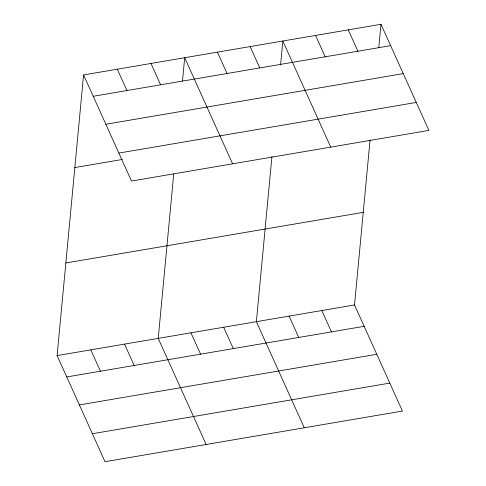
<?xml version="1.0" encoding="UTF-8"?>
<svg xmlns="http://www.w3.org/2000/svg" width="486" height="486" viewBox="0 0 486 486"><rect width="100%" height="100%" fill="white"/><g stroke="black" fill="none" stroke-linecap="round" stroke-linejoin="round"><path stroke-width="0.73" d="M370.083 139.853L354.519 304.965L402.426 411.065L105.019 461.7L57.111 355.6L83.574 74.935L380.981 24.3L428.889 130.4L131.481 181.035L83.574 74.935M173.727 174.012L158.229 338.384L206.137 444.483M182.493 81.065L184.692 57.719L232.6 163.818M271.941 156.559L256.377 321.671L304.279 427.777M280.568 65.106L282.84 41.012L330.741 147.112M378.782 47.64L380.981 24.3M93.215 96.289L390.623 45.654M105.845 124.252L403.246 73.623M118.857 153.072L416.259 102.437M74.844 167.555L122.472 159.444M65.847 262.981L363.249 212.346M57.111 355.6L354.519 304.965M66.752 376.954L364.16 326.319M79.382 404.917L376.79 354.288M92.395 433.731L389.796 383.102M348.268 29.871L357.909 51.224M315.554 35.442L325.195 56.795M250.12 46.577L259.767 67.931M217.406 52.148L227.047 73.501M321.805 310.536L331.446 331.889M289.091 316.107L298.732 337.46M150.988 63.459L160.629 84.813M117.284 69.194L126.925 90.548M223.657 327.242L233.304 348.596M190.943 332.813L200.584 354.166M124.525 344.124L134.166 365.478M90.821 349.859L100.462 371.213"/></g></svg>
